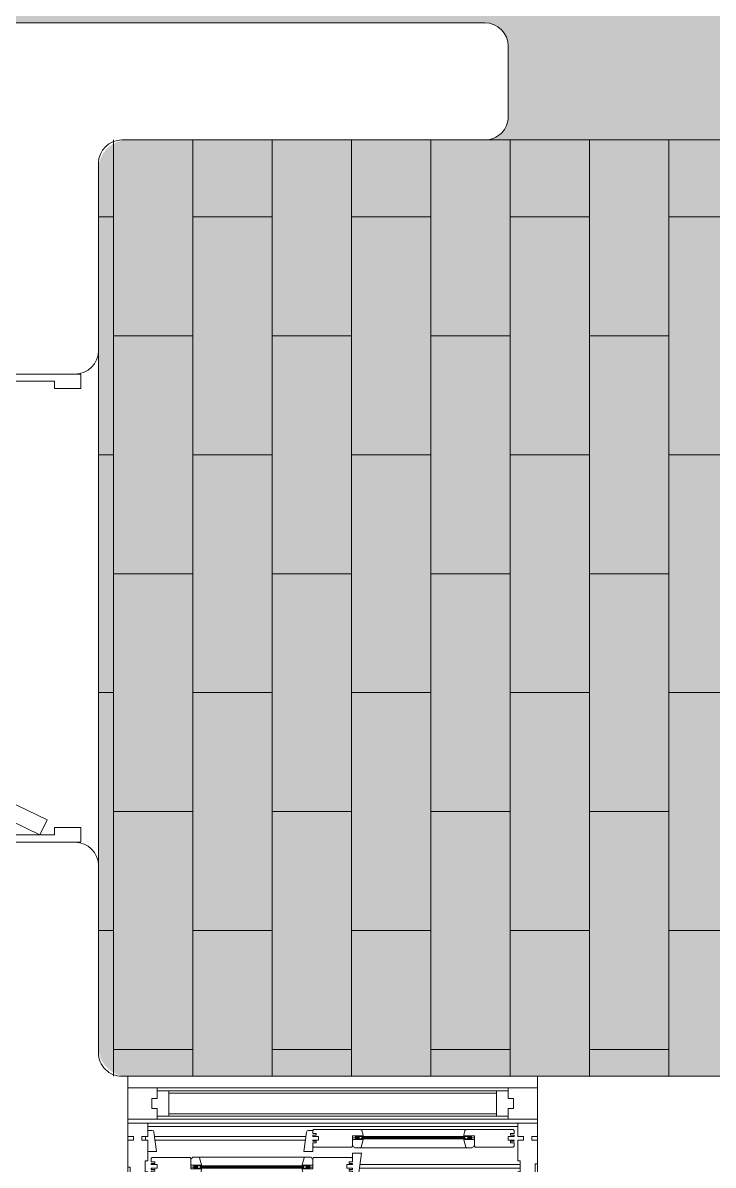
# Model space of a CAD drawing. Header units: metres. Extents: x 8 to 2416, y -346 to 476.
# Drawn here: x 123.738 to 124.917, y -184.544 to -182.593 of the extents above; entities that cross this region are included whole.
import ezdxf

# ---------------------------------------------------------------- set-up
doc = ezdxf.new("R2010")
doc.units = ezdxf.units.M
doc.linetypes.add('0', pattern=[0])
doc.layers.get('0').update_dxf_attribs({"color": 250, "linetype": '0', "lineweight": 20})
for name, color, linetype, lineweight in [('A-DOOR', 35, 'Continuous', 5), ('A-WALL', 250, 'Continuous', 20), ('baños', 140, 'Continuous', 0), ('cristales', 131, 'Continuous', 0), ('piso', 253, 'Continuous', 0), ('SE-3', 253, 'Continuous', 5)]:
    doc.layers.add(name, color=color, linetype=linetype, lineweight=lineweight)
doc.layers.add('hatch piso', color=253, linetype='Continuous', lineweight=0, transparency=0.7)

# ---------------------------------------------------------------- blocks, each defined once
blk = doc.blocks.new('A$C95be60c7')
at = {"layer": 'A-DOOR'}
for p, q in [((0.4752340171023093, 0.742593415591756), (0.4497390260432326, 0.7302042678396958)), ((0.7875026527896409, 0.09999182310988886), (0.4752340171023093, 0.742593415591756)), ((0.7620076617305642, 0.08760267535788557), (0.4497390260432326, 0.7302042678396958)), ((0.4957990512381798, 0.700273687720852), (0.5060251221249814, 0.7052429894493173)), ((0.4703040601786483, 0.6878845399689055), (0.4600779892918467, 0.6829152382403265)), ((0.5040250648923461, 0.6833457965724676), (0.5142511357791477, 0.6883150983010466)), ((0.4785300738332694, 0.6709566488205212), (0.4683040029464678, 0.6659873470920559)), ((0.7620076617305642, 0.08760267535788557), (0.7875026527896409, 0.09999182310988886))]:
    blk.add_line(p, q, dxfattribs=at)
for points in [[(2.652793568813649e-06, 0.03000084532914002), (0.02502843218178441, 0.03000084532891265), (0.02502843218178441, 0.07500084532929918), (0.01250265279338691, 0.07500084532929918), (0.01250265279338691, 0.1500008453294015), (2.652793568813649e-06, 0.1500008453294015), (2.652793568813649e-06, 0.03000084532914002)], [(0.8000026527935518, 0.03000084532914002), (0.7749768734053362, 0.03000084532891265), (0.7749768734053362, 0.07500084532929918), (0.7875026527937337, 0.07500084532929918), (0.7875026527937337, 0.1500008453294015), (0.8000026527935518, 0.1500008453294015), (0.8000026527935518, 0.03000084532914002)]]:
    blk.add_lwpolyline(points, dxfattribs=at)
blk.add_arc((0.8309239935775281, -0.01190400803308833), 0.8342821300934081, 117.1873632610009, 168.8098988989003, dxfattribs=at)
for points in [[(0.5059773594327339, 0.7039096966342697), (0.50597915896941, 0.7089527022782534), (0.5110252815026683, 0.7176856447398734), (0.5197618230374133, 0.722725533494696), (0.5298478343258353, 0.7227219344212301), (0.5385807767872279, 0.7176758118880855), (0.5436206655423916, 0.7089392703529995), (0.5436170664685847, 0.6988532590649186), (0.5385709439357811, 0.6901203166034122), (0.5298344024005814, 0.6850804278484759), (0.5197483911121594, 0.6850840269220555), (0.5110154486507668, 0.6901301494552001), (0.505975559895603, 0.6988666909902861), (0.5059773594327339, 0.7039096966342697)], [(0.4307102590657337, 0.6673340718323573), (0.4307120586024098, 0.6723770774764546), (0.4357581811356681, 0.6811100199379609), (0.4444947226708678, 0.6861499086928973), (0.454580733958835, 0.6861463096193177), (0.4633136764202277, 0.681100187086173), (0.4683535651753914, 0.6723636455512008), (0.4683499661020392, 0.6622776342631198), (0.4633038435687808, 0.6535446918014998), (0.4545673020335812, 0.6485048030466771), (0.4444812907456139, 0.648508402120143), (0.4357483482837665, 0.6535545246532877), (0.4307084595290576, 0.6622910661883736), (0.4307102590657337, 0.6673340718323573)]]:
    blk.add_open_spline(points, degree=2, dxfattribs=at)
blk = doc.blocks.new('Fenton Bead')
at = {"color": 7}
blk.add_lwpolyline([(2.148625350745107, 12.49999976092647, -0.341998711879526), (0.2121336766385866, 10.99999976952654), (1.675095518294256e-06, 10.66608803160466), (1.591925979482767e-06, 0.9999997704710495), (1.000001583321733, -2.339728553124587e-07), (18.0000015877331, -3.095194642810384e-07), (18.00000158995954, 0.4999996904805357), (14.68058580464549, 12.88822827288072, 0.339454260104197), (13.23169706348835, 13.99999971166812), (4.085117021621954, 13.99999975231168, 0.34199871187953)], format="xyb", close=True, dxfattribs=at)
blk = doc.blocks.new('A$C6ca19f56')
at = {"layer": 'A-DOOR', "color": 7}
for p, q in [((0.6999996812046589, 0.2000000000137874), (2.463735881974571e-09, 0.2000000000068951)), ((0.6999996881828139, 0.1200001748414721), (7.174431573275797e-07, 0.1200001748418984)), ((7.984940282312891e-07, 0.1200001748418984), (7.902511640622834e-07, 0.09700019206071175)), ((0.03250079924728766, 0.1200001748418984), (7.984940282312891e-07, 0.1200001748418984)), ((0.03400079979721227, 0.1185001748071457), (0.03250079924728766, 0.1200001748418984)), ((0.03400079723169824, 0.1185001899458555), (0.03400079723095928, 0.09699917716722695)), ((0.03400080752490453, 0.09700019206071175), (0.03400079979721227, 0.1185001748071457)), ((0.6659996475775785, 0.09700019005939708), (0.6659996553052707, 0.1185001748067194)), ((0.6659996553052707, 0.1185001748067194), (0.6674996558551953, 0.1200001748414721)), ((0.6674996558551953, 0.1200001748414721), (0.6999996566084548, 0.1200001748414721)), ((0.6999996566084548, 0.1200001748414721), (0.6999996648513189, 0.09700019005939708)), ((0.04171729780406963, 0.1075003913688946), (0.03400079723169824, 0.107500191947004)), ((0.04900079757683784, 0.07149994457652298), (0.04470897347837877, 0.1047247592218596)), ((0.3009997784051279, 0.07149967879804109), (0.3052916025035302, 0.1047247420831141)), ((0.3082832781778393, 0.107500374230149), (0.3159997787502675, 0.1075001748082585)), ((0.3159997787510065, 0.1075001748068942), (0.3174997787857592, 0.1090001748416753)), ((0.3159997787510065, 0.1020001746934511), (0.3159997787510065, 0.1075001748068942)), ((0.3219997788900741, 0.1020001746934511), (0.3159997787510065, 0.1020001746934511)), ((0.3159997787517455, 0.09699916002708875), (0.3159997787517455, 0.09930017463086216)), ((0.3159997787517455, 0.09930017463086216), (0.3219997788900741, 0.09930017463086216)), ((0.3174997787857592, 0.1090001748416753), (0.3981311646274435, 0.1090001748433522)), ((0.3219997788900741, 0.09930017463086216), (0.3219997788900741, 0.1020001746934511)), ((0.4014997807327063, 0.09800017458847066), (0.3839997803283381, 0.09800017458753274)), ((0.3839997803283381, 0.09800017458753274), (0.3839997803280539, 0.08050017489805583)), ((0.3981311646274435, 0.1090001748433522), (0.399994047514042, 0.1075447312202371)), ((0.5778682692803869, 0.109000174844887), (0.3981311646706445, 0.1090001748453133)), ((0.399994047514042, 0.1075447312202371), (0.4019997807442905, 0.09950017462325178)), ((0.4019997807442905, 0.09850017460008331), (0.4014997807327063, 0.09800017458847066)), ((0.4019997807442905, 0.09950017462325178), (0.4019997807442905, 0.09850017460008331)), ((0.5760053863787817, 0.1075447312198108), (0.5739996531484763, 0.09950017462282545)), ((0.5739996531484763, 0.09950017462282545), (0.5739996531484763, 0.09850017459965699)), ((0.5739996531484763, 0.09850017459965699), (0.5744996531601174, 0.09800017458804433)), ((0.5744996531601174, 0.09800017458804433), (0.5919996535644856, 0.09800017458710641)), ((0.5778682692653803, 0.1090001748429259), (0.5760053863787817, 0.1075447312198108)), ((0.6584996551070645, 0.109000174841249), (0.5778682692653803, 0.1090001748429259)), ((0.5919996535644856, 0.09800017458710641), (0.591999653564713, 0.0805001748976295)), ((0.6539996550027496, 0.09930017463043583), (0.6539996550027496, 0.1020001746930248)), ((0.6539996550027496, 0.1020001746930248), (0.6599996551418172, 0.1020001746930248)), ((0.6599996551410783, 0.09930017463043583), (0.6539996550027496, 0.09930017463043583)), ((0.6599996551418172, 0.1075001748064679), (0.6584996551070645, 0.109000174841249)), ((0.6599996551418172, 0.1020001746930248), (0.6599996551418172, 0.1075001748064679)), ((0.6599996551410783, 0.09699916002666242), (0.6599996551410783, 0.09930017463043583)), ((7.881904764417413e-07, 0.0910001919216441), (7.601718436944793e-07, 0.0445002909961616)), ((7.902511640622834e-07, 0.09700019206071175), (0.01000080074518905, 0.09700019206071175)), ((0.01000080074518905, 0.0910001919216441), (7.881904764417413e-07, 0.0910001919216441)), ((0.01000080074518905, 0.09700019206071175), (0.01000080074518905, 0.0910001919216441)), ((0.02400079703093638, 0.0910001919216441), (0.02400079703093638, 0.09700019206071175)), ((0.02400079703093638, 0.09700019206071175), (0.03400080752490453, 0.09700019206071175)), ((0.03400079726267791, 0.0910001919216441), (0.02400079703093638, 0.0910001919216441)), ((0.03400079723095928, 0.09699917716722695), (0.0305013127046152, 0.09699953233269554)), ((0.0305013127046152, 0.09699953233269554), (0.0305013127046152, 0.09100019192243991)), ((0.0305013127046152, 0.09100019192243991), (0.03400079723095928, 0.09100019192238307)), ((0.03400080250682436, 0.05550053687452561), (0.03400079726267791, 0.0910001919216441)), ((0.03400079723095928, 0.09100019192238307), (0.0340007972312435, 0.07150019182822831)), ((0.3259996450033782, 0.09700017492145463), (0.3159997787517455, 0.09699916002708875)), ((0.3159997787510065, 0.08899765909624335), (0.3159997787517455, 0.09100017478224487)), ((0.3159997787517455, 0.09100017478224487), (0.3259997789833733, 0.0910001747824154)), ((0.3219997788900173, 0.08899765909624335), (0.3159997787510065, 0.08899765909624335)), ((0.3159997787517455, 0.08629679199157891), (0.3219997788900173, 0.08629765922078292)), ((0.3159997787507223, 0.08050017489674843), (0.3159997787517455, 0.08629679199157891)), ((0.3174997787852476, 0.07900017486202415), (0.3159997787507223, 0.08050017489674843)), ((0.3159997787510633, 0.0805001748964358), (0.3159997787507223, 0.07149992604974642)), ((0.3824997802933012, 0.07900017486327471), (0.3174997787852476, 0.07900017486202415)), ((0.3219997788900173, 0.08629765922078292), (0.3219997788900173, 0.08899765909624335)), ((0.3259997789833733, 0.0910001747824154), (0.3259996450033782, 0.09700017492145463)), ((0.3839997803280539, 0.08050017489805583), (0.3824997802933012, 0.07900017486327471)), ((0.3839997803510187, 0.09500017523621551), (0.3889997804720906, 0.09500017451868104)), ((0.3839997803510187, 0.09500017451868104), (0.3889997804720906, 0.09500017523621551)), ((0.3889997804720906, 0.09700017528027871), (0.3949997805824523, 0.09300017447461784)), ((0.3889997804720906, 0.09300017447097986), (0.3949997805824523, 0.09700017528027871)), ((0.5869996534789408, 0.09700017527985239), (0.5809996533103714, 0.09300017447419151)), ((0.5869996534789408, 0.09300017447055353), (0.5809996533103714, 0.09700017527985239)), ((0.5919996535418051, 0.09500017523578919), (0.5869996534789408, 0.09500017451825471)), ((0.5919996535418051, 0.09500017451825471), (0.5869996534789408, 0.09500017523578919)), ((0.591999653564713, 0.0805001748976295), (0.5934996535995225, 0.07900017486284838)), ((0.5934996535995225, 0.07900017486284838), (0.6584996551075761, 0.07900017486159783)), ((0.6499996549094504, 0.09100017478198907), (0.6499997888894455, 0.0970001749210283)), ((0.6599996551410783, 0.09100017478181854), (0.6499996549094504, 0.09100017478198907)), ((0.6499997888894455, 0.0970001749210283), (0.6599996551410783, 0.09699916002666242)), ((0.6539996550027496, 0.08629765922035659), (0.6539996550027496, 0.08899765909581703)), ((0.6539996550027496, 0.08899765909581703), (0.6599996551418172, 0.08899765909581703)), ((0.6599996551410783, 0.08629679199115259), (0.6539996550027496, 0.08629765922035659)), ((0.6584996551075761, 0.07900017486159783), (0.6599996551421015, 0.08050017489632211)), ((0.6599996551418172, 0.08899765909581703), (0.6599996551410783, 0.09100017478181854)), ((0.6599996551421015, 0.08050017489632211), (0.6599996551410783, 0.08629679199115259)), ((0.6759996580715466, 0.09700019005939708), (0.6659996475775785, 0.09700019005939708)), ((0.6659996521870681, 0.05550053810961941), (0.6659996578398051, 0.09100018992032943)), ((0.6659996578398051, 0.09100018992032943), (0.6759996580715466, 0.09100018992032943)), ((0.6759996580715466, 0.09100018992032943), (0.6759996580715466, 0.09700019005939708)), ((0.6999996648513189, 0.09700019005939708), (0.6899996543572939, 0.09700019005939708)), ((0.6899996543572939, 0.09700019005939708), (0.6899996543572939, 0.09100018992032943)), ((0.6899996543572939, 0.09100018992032943), (0.6999996669120065, 0.09100018992032943)), ((0.6999996669120065, 0.09100018992032943), (0.6999996949306393, 0.05050019386096238)), ((0.0340007972312435, 0.07150019182822831), (0.04900079757683784, 0.07149994457652298)), ((0.04150070154670971, 0.06100014306901613), (0.04000070151218438, 0.05950014303429185)), ((0.04000070151218438, 0.05950014303429185), (0.04000070151320756, 0.05370352593946137)), ((0.1065007030547633, 0.06100014306776558), (0.04150070154670971, 0.06100014306901613)), ((0.108000703089516, 0.05950014303298445), (0.1065007030547633, 0.06100014306776558)), ((0.1080007030898003, 0.04200014334350755), (0.108000703089516, 0.05950014303298445)), ((0.3027679829851309, 0.06200014334584836), (0.1212324004301593, 0.06200014334584836)), ((0.3159997787507223, 0.07149992604974642), (0.3009997784051279, 0.07149967879804109)), ((0.3159996803839249, 0.05950014303298445), (0.3174996804187344, 0.06100014306776558)), ((0.3159996803836975, 0.04200014334350755), (0.3159996803839249, 0.05950014303298445)), ((0.3174996804187344, 0.06100014306776558), (0.3824996819267881, 0.06100014306901613)), ((0.3824996819267881, 0.06100014306901613), (0.3839996819613134, 0.05950014303429185)), ((0.3839996819613134, 0.06850039188129387), (0.3989996823069077, 0.0685006391329992)), ((0.3839996819609723, 0.05950014303466133), (0.3839996819613134, 0.06850039188129387)), ((0.3839996819613134, 0.05950014303429185), (0.3839996819602902, 0.05370352593946137)), ((0.3989996823069077, 0.0685006391329992), (0.3947078582085055, 0.03527557584792618)), ((0.3972314777269048, 0.07800017458519193), (0.5787679562241266, 0.0780001745847656)), ((7.601718436944793e-07, 0.0445002909961616), (0.004000761213745818, 0.0445002909961616)), ((0.004000761213745818, 0.0445002909961616), (0.004000761213745818, 0.02550029055581859)), ((0.03000080146497908, 0.03650053643418261), (0.03000080146497908, 0.05550053687452561)), ((0.03000080146497908, 0.05550053687452561), (0.03400080250682436, 0.05550053687452561)), ((0.04000070151320756, 0.05370352593946137), (0.04600070165153625, 0.05370265871025737)), ((0.04600070165153625, 0.05100265883479693), (0.04000070151246859, 0.05100265883479693)), ((0.04000070151246859, 0.05100265883479693), (0.04000070151320756, 0.04900014314879542)), ((0.04000070151320756, 0.04900014314879542), (0.0500007017448354, 0.04900014314862489)), ((0.0500005677648403, 0.04300014300958566), (0.04000070151320756, 0.04300115790395154)), ((0.04000070151320756, 0.04300115790395154), (0.04000070151320756, 0.04070014330017813)), ((0.04000070151320756, 0.04070014330017813), (0.04600070165153625, 0.04070014330017813)), ((0.04600070165153625, 0.05370265871025737), (0.04600070165153625, 0.05100265883479693)), ((0.04600070165153625, 0.04070014330017813), (0.04600070165153625, 0.03800014323758916)), ((0.0500007017448354, 0.04900014314862489), (0.0500005677648403, 0.04300014300958566)), ((0.1080007031124808, 0.04500014269482477), (0.1130007031753451, 0.04500014341235925)), ((0.1080007031124808, 0.04500014341235925), (0.1130007031753451, 0.04500014269482477)), ((0.1255007034941684, 0.04200014334256963), (0.1080007030898003, 0.04200014334350755)), ((0.1130007031753451, 0.04300014265076157), (0.1190007033439144, 0.04700014345642245)), ((0.1130007031753451, 0.04700014346006043), (0.1190007033439144, 0.04300014265076157)), ((0.1239949702755041, 0.03245558671080317), (0.1260007035057527, 0.04050014330778851)), ((0.1260007035057527, 0.04150014333095697), (0.1255007034941684, 0.04200014334256963)), ((0.1260007035057527, 0.04050014330778851), (0.1260007035057527, 0.04150014333095697)), ((0.2979996799676883, 0.04150014333095697), (0.2984996799792725, 0.04200014334256963)), ((0.2979996799676883, 0.04050014330778851), (0.2979996799676883, 0.04150014333095697)), ((0.3000054131979937, 0.03245558671080317), (0.2979996799676883, 0.04050014330778851)), ((0.2984996799792725, 0.04200014334256963), (0.3159996803836975, 0.04200014334350755)), ((0.3109996802399451, 0.04300014265076157), (0.3049996801295833, 0.04700014345642245)), ((0.3109996802399451, 0.04700014346006043), (0.3049996801295833, 0.04300014265076157)), ((0.315999680361017, 0.04500014269482477), (0.3109996802399451, 0.04500014341235925)), ((0.315999680361017, 0.04500014341235925), (0.3109996802399451, 0.04500014269482477)), ((0.3839996819602902, 0.04900014314879542), (0.3739996817286624, 0.04900014314862489)), ((0.3739996817286624, 0.04900014314862489), (0.3739998157086575, 0.04300014300958566)), ((0.3739998157086575, 0.04300014300958566), (0.3839996819602902, 0.04300115790395154)), ((0.3839996819602902, 0.05370352593946137), (0.3779996818219615, 0.05370265871025737)), ((0.3779996818219615, 0.05370265871025737), (0.3779996818219615, 0.05100265883479693)), ((0.3779996818219615, 0.05100265883479693), (0.3839996819610292, 0.05100265883479693)), ((0.3839996819602902, 0.04070014330017813), (0.3779996818219615, 0.04070014330017813)), ((0.3779996818219615, 0.04070014330017813), (0.3779996818219615, 0.03800014323758916)), ((0.3839996819610292, 0.05100265883479693), (0.3839996819602902, 0.04900014314879542)), ((0.3839996819602902, 0.04300115790395154), (0.3839996819602902, 0.04070014330017813)), ((0.6699996532289134, 0.05550053810961941), (0.6659996521870681, 0.05550053810961941)), ((0.6699996532289134, 0.03650053766927641), (0.6699996532289134, 0.05550053810961941)), ((0.6999996949306393, 0.05050019386096238), (0.6959996938887372, 0.05050019386096238)), ((0.6959996938887372, 0.05050019386096238), (0.6959996938887372, 0.03150019342061938)), ((0.004000761213745818, 0.02550029055581859), (7.632901031229267e-07, 0.02550029055581859)), ((7.632901031229267e-07, 0.02550029055581859), (7.66917224837016e-07, 0.02150017487657152)), ((7.66917224837016e-07, 0.02150017487657152), (0.001500767292071714, 0.02000017484181882)), ((0.001500767292071714, 0.02000017484181882), (0.03250079579524368, 0.02000017484181882)), ((0.03400079938862177, 0.03650053643418261), (0.03000080146497908, 0.03650053643418261)), ((0.03250079579524368, 0.02000017484181882), (0.03400079617003371, 0.02150017487657152)), ((0.6674996295443094, 0.02000014267773764), (0.03250079579524368, 0.02000017484181882)), ((0.03400079617003371, 0.02150017487657152), (0.03400079938862177, 0.03650053643418261)), ((0.04600070165153625, 0.03800014323758916), (0.04000070151246859, 0.03800014323758916)), ((0.04000070151246859, 0.03800014323758916), (0.04000070151246859, 0.03250014312414606)), ((0.04000070151246859, 0.03250014312414606), (0.0415007015472213, 0.03100014308936494)), ((0.0415007015472213, 0.03100014308936494), (0.1221320873889056, 0.03100014308768806)), ((0.1221320873889056, 0.03100014308768806), (0.1239949702755041, 0.03245558671080317)), ((0.1221320873738989, 0.03100014308572696), (0.3018682960413912, 0.03100014308572696)), ((0.3018682960845922, 0.03100014308768806), (0.3000054131979937, 0.03245558671080317)), ((0.3824996819262765, 0.03100014308936494), (0.3018682960845922, 0.03100014308768806)), ((0.3779996818219615, 0.03800014323758916), (0.3839996819610292, 0.03800014323758916)), ((0.3839996819610292, 0.03250014312414606), (0.3824996819262765, 0.03100014308936494)), ((0.3839996819610292, 0.03800014323758916), (0.3839996819610292, 0.03250014312414606)), ((0.3917161825341395, 0.03249994370089127), (0.3839996819617681, 0.03250014312278182)), ((0.6659996589324493, 0.02150017487617362), (0.6659996553052707, 0.03650053766927641)), ((0.6659996553052707, 0.03650053766927641), (0.6699996532289134, 0.03650053766927641)), ((0.6674996593072393, 0.02000017484142091), (0.6659996589324493, 0.02150017487617362)), ((0.6984996878104113, 0.02000017484142091), (0.6674996593072393, 0.02000017484142091)), ((0.6959996938887372, 0.03150019342061938), (0.6999996918123799, 0.03150019342061938)), ((0.6999996881852582, 0.02150017487617362), (0.6984996878104113, 0.02000017484142091)), ((0.6999996918123799, 0.03150019342061938), (0.6999996881852582, 0.02150017487617362)), ((0.6999996812046589, 7.105427357601002e-15), (2.463721671119856e-09, 6.899369964230573e-12))]:
    blk.add_line(p, q, dxfattribs=at)
at = {"layer": 'A-DOOR', "extrusion": (0, 0, -1)}
for p, q in [((0.6999996785422411, 0.180000017856436), (2.842170943040401e-14, 0.1799999604681091)), ((0.04130123175687572, 0.1622047085299059), (0.04999999322004101, 0.1622047084569758)), ((0.04130123175687572, 0.1448071856035753), (0.04130123175687572, 0.1622047085299059)), ((0.6586984469841752, 0.1622047054189366), (0.64999968552101, 0.1622047053460065)), ((0.6586984469841752, 0.144807182492606), (0.6586984469841752, 0.1622047054189366)), ((0.04130123175687572, 0.1448071856035753), (0.04999999322004101, 0.1448071855306452)), ((0.6586984469841752, 0.144807182492606), (0.64999968552101, 0.1448071824196759)), ((2.842170943040401e-14, 0.1270118771055593), (0.6999996785422411, 0.1270119344938863))]:
    blk.add_line(p, q, dxfattribs=at)
at = {"layer": 'A-DOOR'}
for p, q in [((0.06999999275805635, 0.1749999889640534), (0.04999999295219482, 0.1749999885453448)), ((0.0699999916904801, 0.1320119051694277), (0.06999999275805635, 0.1749999889640534)), ((0.6299996860798558, 0.1711023462891959), (0.06999999266125202, 0.1711023134207535)), ((0.06999999266125201, 0.1359095164533741), (0.06999999266125201, 0.1711023494001651)), ((0.6299996870505709, 0.1320119020584585), (0.6299996859829946, 0.1749999858530842)), ((0.6299996859829946, 0.1749999858530842), (0.6499996857888561, 0.1749999854343756)), ((0.629999686079799, 0.1359095133424049), (0.629999686079799, 0.1711023462891959)), ((0.0699999916904801, 0.1320119051694277), (0.04999999295219482, 0.1320119055881435)), ((0.0699999917872734, 0.1359094804739626), (0.6299996869537665, 0.1359095133424049)), ((0.6299996870505709, 0.1320119020584585), (0.6499996857888561, 0.1320119024771671))]:
    blk.add_line(p, q, dxfattribs=at)
at = {"layer": 'A-DOOR', "color": 9, "true_color": 0xc7c8ca}
for p, q in [((0.6299996859829946, 0.1749999858530842), (0.0699999927580555, 0.1749999555625603)), ((0.04999999295216556, 0.132011866160438), (0.6299996870505709, 0.1320119438687257))]:
    blk.add_line(p, q, dxfattribs=at)
at = {"layer": 'A-DOOR', "color": 8}
for p, q in [((0.6659996536089494, 0.1140001748414718), (0.03400079723152771, 0.1140001748418982)), ((0.04570692844990276, 0.09699917024307325), (0.304293642639891, 0.0969990574172428)), ((0.04648184894736573, 0.09100018489267114), (0.30351874247674, 0.0910001845909747)), ((0.3957058046116231, 0.04300115630949364), (0.6699996532289134, 0.04300104403152005)), ((0.3964807192826925, 0.04900014144877929), (0.6699996532289134, 0.04900002927636393)), ((0.6659996581552292, 0.0260001427055343), (0.03400079685971491, 0.02600017481402261))]:
    blk.add_line(p, q, dxfattribs=at)
at = {"layer": 'A-DOOR', "extrusion": (0, 0, -1)}
for points in [[(-2.842170943040401e-14, 0.1799999902704315), (-0.04999999284748924, 0.1799999902704243), (-0.04999999322004101, 0.1622047085299059)], [(-0.6999996787410225, 0.1799999871594551), (-0.6499996858935617, 0.1799999871594551), (-0.64999968552101, 0.1622047054189366)], [(-0.04999999322004101, 0.1448071856035753), (-0.04999999284748924, 0.1270119069078817), (-2.842170943040401e-14, 0.1270119069078817)], [(-0.64999968552101, 0.144807182492606), (-0.6499996858935617, 0.1270119037969053), (-0.6999996787410225, 0.1270119037969053)]]:
    blk.add_lwpolyline(points, dxfattribs=at)
at = {"layer": 'A-DOOR', "color": 7}
for points in [[(0.4014997807747704, 0.09800017458841381), (0.3894997804958393, 0.09800017458841381), (0.3894997804958393, 0.09700017456638221), (0.4014997807747704, 0.09700017456638221)], [(0.574499653176261, 0.09800017458798749), (0.5864996534551921, 0.09800017458798749), (0.5864996534551921, 0.09700017456595589), (0.574499653176261, 0.09700017456595589)], [(0.3839997803510187, 0.09500017523257753), (0.3889997804720906, 0.09500017523257753), (0.3889997804720906, 0.09500017451868104), (0.3839997803510187, 0.09500017451868104)], [(0.5869996534789408, 0.09700017527985239), (0.3889997804720906, 0.09700017528027871), (0.3889997804720906, 0.09300017518851433), (0.5869996534789408, 0.09300017518808801)], [(0.3889997804720906, 0.09700017528027871), (0.3949997805824523, 0.09700017528027871), (0.3949997805824523, 0.09300017447097986), (0.3889997804720906, 0.09300017447097986)], [(0.5869996534789408, 0.09300017447055353), (0.3889997804720906, 0.09300017447097986), (0.3889997804720906, 0.09700017456638221), (0.5869996534789408, 0.09700017456595589)], [(0.4014997807747704, 0.09300017518851433), (0.3894997804958393, 0.09300017518851433), (0.3894997804958393, 0.09200017516284476), (0.4014997807747704, 0.09200017516284476)], [(0.3949997805824523, 0.09700017528027871), (0.3999997807035243, 0.09700017528027871), (0.3999997807035243, 0.09300017447097986), (0.3949997805824523, 0.09300017447097986)], [(0.574499653176261, 0.09300017518808801), (0.5864996534551921, 0.09300017518808801), (0.5864996534551921, 0.09200017516241843), (0.574499653176261, 0.09200017516241843)], [(0.5809996533103714, 0.09700017527985239), (0.5759996531892995, 0.09700017527985239), (0.5759996531892995, 0.09300017447055353), (0.5809996533103714, 0.09300017447055353)], [(0.5869996534789408, 0.09700017527985239), (0.5809996533103714, 0.09700017527985239), (0.5809996533103714, 0.09300017447055353), (0.5869996534789408, 0.09300017447055353)], [(0.5919996535418051, 0.09500017523215121), (0.5869996534789408, 0.09500017523215121), (0.5869996534789408, 0.09500017451825471), (0.5919996535418051, 0.09500017451825471)], [(0.1080007031124808, 0.04500014269846275), (0.1130007031753451, 0.04500014269846275), (0.1130007031753451, 0.04500014341235925), (0.1080007031124808, 0.04500014341235925)], [(0.1130007031753451, 0.04300014265076157), (0.1190007033439144, 0.04300014265076157), (0.1190007033439144, 0.04700014346006043), (0.1130007031753451, 0.04700014346006043)], [(0.1130007031753451, 0.04700014346006043), (0.3109996802399451, 0.04700014346006043), (0.3109996802399451, 0.04300014336465807), (0.1130007031753451, 0.04300014336465807)], [(0.1130007031753451, 0.04300014265076157), (0.3109996802399451, 0.04300014265076157), (0.3109996802399451, 0.04700014274252595), (0.1130007031753451, 0.04700014274252595)], [(0.1255007034780249, 0.04700014274252595), (0.1135007031990938, 0.04700014274252595), (0.1135007031990938, 0.04800014276819553), (0.1255007034780249, 0.04800014276819553)], [(0.1255007034780249, 0.04200014334262647), (0.1135007031990938, 0.04200014334262647), (0.1135007031990938, 0.04300014336465807), (0.1255007034780249, 0.04300014336465807)], [(0.1190007033439144, 0.04300014265076157), (0.1240007034649864, 0.04300014265076157), (0.1240007034649864, 0.04700014346006043), (0.1190007033439144, 0.04700014346006043)], [(0.2984996799372652, 0.04700014274252595), (0.3104996802161963, 0.04700014274252595), (0.3104996802161963, 0.04800014276819553), (0.2984996799372652, 0.04800014276819553)], [(0.2984996799372652, 0.04200014334262647), (0.3104996802161963, 0.04200014334262647), (0.3104996802161963, 0.04300014336465807), (0.2984996799372652, 0.04300014336465807)], [(0.3049996801295833, 0.04300014265076157), (0.2999996800085114, 0.04300014265076157), (0.2999996800085114, 0.04700014346006043), (0.3049996801295833, 0.04700014346006043)], [(0.3109996802399451, 0.04300014265076157), (0.3049996801295833, 0.04300014265076157), (0.3049996801295833, 0.04700014346006043), (0.3109996802399451, 0.04700014346006043)], [(0.315999680361017, 0.04500014269846275), (0.3109996802399451, 0.04500014269846275), (0.3109996802399451, 0.04500014341235925), (0.315999680361017, 0.04500014341235925)]]:
    blk.add_lwpolyline(points, close=True, dxfattribs=at)
for centre, start, end in [((0.04171737533474129, 0.1045003913003555), 4.289116395801832, 90.00148072714514), ((0.3082832006471676, 0.10450037416161), 89.99851927285486, 175.7108836041982), ((0.391716260064868, 0.03549994376943033), 269.9985192728549, 355.7108836041982)]:
    blk.add_arc(centre, 0.003000000069526702, start, end, dxfattribs=at)
at = {"layer": 'cristales', "const_width": 0.004000000000000002}
for points in [[(0.5759996531892995, 0.09500017487520296), (0.3999997807035243, 0.09500017487562928)], [(0.1240007034649864, 0.045000143055411), (0.2999996800085114, 0.045000143055411)]]:
    blk.add_lwpolyline(points, dxfattribs=at)
at = {"layer": 'A-DOOR', "color": 7, "yscale": 0.001000000023175567, "zscale": 0.001000000023175567, "rotation": 180}
for p, xscale in [((0.3839997803510187, 0.09200017462078591), -0.001000000023175567), ((0.5919996535418051, 0.09200017462035959), 0.001000000023175567)]:
    blk.add_blockref('Fenton Bead', p, dxfattribs=dict(at, xscale=xscale))
at = {"layer": 'A-DOOR', "color": 7, "yscale": 0.001000000023175567, "zscale": 0.001000000023175567}
for p, xscale in [((0.1080007031124808, 0.04800014331025437), 0.001000000023175567), ((0.315999680361017, 0.04800014331025437), -0.001000000023175567)]:
    blk.add_blockref('Fenton Bead', p, dxfattribs=dict(at, xscale=xscale))
blk = doc.blocks.new('PL BASE 1N NASAS 09')
at = {"layer": 'A-WALL'}
for p, q in [((-119.7910712337408, -47.04975761938071), (-117.2710712337409, -47.04975761938077)), ((-117.2310712337408, -47.08975761938077), (-117.2310712337408, -47.20975761938081)), ((-117.8910712337415, -47.24975761938077), (-117.2710712337409, -47.24975761938081)), ((-117.9310712337416, -47.60975761938074), (-117.9310712337415, -47.28975761938075)), ((-117.9710712337417, -47.64975761938073), (-118.0810712337415, -47.64975761938073)), ((-117.8810712337416, -48.84971880325272), (-117.8810712362053, -49.04971880325962)), ((-117.1810712337416, -48.84971880325272), (-117.1810712362053, -49.04971880325962))]:
    blk.add_line(p, q, dxfattribs=at)
blk.add_lwpolyline([(-117.5310713943711, -48.84971880325271), (-117.8910712337416, -48.84971880325271, -0.4142135623732381), (-117.9310712337416, -48.80971880325269), (-117.9310712337415, -48.48975761941159, 0.4142135623723219), (-117.9710712337414, -48.44975761941157), (-118.0810712337415, -48.44975761941123), (-118.0810712337415, -48.84971880325271), (-120.131071233741, -48.84971880325271)], format="xyb", dxfattribs=at)
blk.add_lwpolyline([(-116.6310712337414, -48.84971880325272), (-117.1810712337416, -48.84971877023865)], dxfattribs=at)
for centre, start, end in [((-117.2710712337409, -47.08975761938077), 0, 89.99999999999868), ((-117.2710712337409, -47.20975761938081), 269.9999999999958, 0), ((-117.8910712337415, -47.28975761938077), 89.99999999999606, 179.9999999999822), ((-117.9710712337417, -47.60975761938073), 270, 359.9999999999831)]:
    blk.add_arc(centre, 0.04, start, end, dxfattribs=at)
at = {"layer": 'piso'}
for p, q in [((-117.2710712337409, -47.24975761938081), (-116.1410712337408, -47.24975761938087)), ((-117.9310712337416, -47.60975761938074), (-117.9310712337415, -48.48975761941156))]:
    blk.add_line(p, q, dxfattribs=at)
at = {"color": 1}
blk.add_blockref('A$C6ca19f56', (-117.8810712362053, -49.04971880325962), dxfattribs=at)
at = {"layer": 'A-DOOR', "xscale": -1, "rotation": 90}
blk.add_blockref('A$C95be60c7', (-117.9310703884118, -47.64975496661802), dxfattribs=at)
blk = doc.blocks.new('PL MUEBLES 1N NASAS 09')
at = {"layer": 'hatch piso'}
h = blk.add_hatch(dxfattribs=at)
h.set_pattern_fill('AR-BRSTD', color=256, scale=0.002, angle=-90.00000000000001)
h.set_pattern_definition([(270, (-8.745879547549919, 232.0100725299206), (0.1354836, -2.178742458197296e-17), []), (0, (-8.745879547549919, 232.0100725299206), (0.1354836, 0.2032), [0.1354836, -0.1354836])])
edge = h.paths.add_edge_path()
edge.add_line((62.33047333544064, 47.14807486002906), (63.23047333544037, 47.14807486002911))
edge.add_line((63.23047333544037, 47.14807486002911), (63.23047333544059, 48.44807486002907))
edge.add_line((63.23047333544059, 48.44807486002907), (56.53309564073618, 48.44807486002884))
edge.add_line((56.53309564073618, 48.44807486002884), (56.53309564073629, 48.27307486002911))
edge.add_line((56.53309564073629, 48.27307486002911), (56.38309564073631, 48.27307486002911))
edge.add_line((56.38309564073631, 48.27307486002911), (56.38309564073633, 48.45357486002917))
edge.add_line((56.38309564073633, 48.45357486002917), (54.58787718628311, 48.45357486002946))
edge.add_line((54.58787718628311, 48.45357486002946), (54.58787718628315, 46.94807486002907))
edge.add_line((54.58787718628315, 46.94807486002907), (55.82569395206997, 46.94807486002912))
edge.add_arc((55.87547333544112, 46.99728881121364), 0.07000000000002685, 180.0000000000116, 224.6727403341577, ccw=False)
edge.add_line((55.80547333544109, 46.99728881121362), (55.80547333544109, 47.10728881121358))
edge.add_arc((55.8754733354411, 47.10728881121359), 0.07000000000000739, 90.00000000001171, 180.0000000000116, ccw=False)
edge.add_line((55.87547333544109, 47.1772888112136), (55.9854733354411, 47.1772888112136))
edge.add_arc((55.98547333544109, 47.10728881121359), 0.07000000000000739, -1.1709744285326451e-11, 89.9999999999884, ccw=False)
edge.add_line((56.05547333544109, 47.10728881121358), (56.05547333544109, 46.99728881121362))
edge.add_arc((55.98547333544108, 46.9972888112136), 0.0700000000000145, -44.67274033409598, 1.750777300912887e-11, ccw=False)
edge.add_line((56.03525271881227, 46.94807486002915), (59.0256939700979, 46.94807486002929))
edge.add_arc((59.07547333674199, 46.99728882813308), 0.07000000000004498, 179.9999999999884, 224.6727598081308, ccw=False)
edge.add_line((59.00547333674194, 46.99728882813309), (59.00547333674194, 47.10728882813305))
edge.add_arc((59.07547333674194, 47.10728882813305), 0.06999999999999318, 90, 180, ccw=False)
edge.add_line((59.07547333674194, 47.17728882813304), (59.18547333674195, 47.17728882813304))
edge.add_arc((59.18547333674195, 47.10728882813305), 0.06999999999999318, 0, 90, ccw=False)
edge.add_line((59.25547333674194, 47.10728882813305), (59.25547333674194, 46.99728882813309))
edge.add_arc((59.18547333674189, 46.99728882813309), 0.07000000000005002, -90, 0, ccw=False)
edge.add_line((59.18547333674189, 46.92728882813304), (59.07547333674199, 46.92728882813304))
edge.add_arc((59.07547333674199, 46.99728882813307), 0.0700000000000287, 229.9947977251994, 270, ccw=False)
edge.add_line((59.03047333544123, 46.94366980275089), (59.03047333544112, 44.97199442516524))
edge.add_arc((59.07547333674192, 44.91837539978317), 0.0699999999999629, 89.9999999999884, 130.0052022748909, ccw=False)
edge.add_line((59.07547333674194, 44.98837539978314), (59.18547333674195, 44.98837539978314))
edge.add_arc((59.18547333674195, 44.91837539978314), 0.06999999999999318, 0, 90, ccw=False)
edge.add_line((59.25547333674194, 44.91837539978314), (59.25547333674194, 44.80837539978319))
edge.add_arc((59.18547333674189, 44.80837539978319), 0.07000000000005002, -90, 0, ccw=False)
edge.add_line((59.18547333674189, 44.73837539978314), (59.07547333674199, 44.73837539978314))
edge.add_arc((59.07547333674198, 44.80837539978323), 0.07000000000009265, 229.9947977250752, 270.0000000000116, ccw=False)
edge.add_line((59.03047333544106, 44.7547563744011), (59.03047333544089, 41.1719944251663))
edge.add_arc((59.07547333674065, 41.11837539978324), 0.07000000000005885, 90.00000000001751, 130.0052022737088, ccw=False)
edge.add_line((59.07547333674063, 41.1883753997833), (59.18547333674053, 41.1883753997833))
edge.add_arc((59.18547333674053, 41.11837539978325), 0.07000000000005002, 0, 90, ccw=False)
edge.add_line((59.25547333674058, 41.11837539978325), (59.25547333674058, 41.00837539978329))
edge.add_arc((59.18547333674059, 41.00837539978329), 0.06999999999999318, -90, 0, ccw=False)
edge.add_line((59.18547333674059, 40.9383753997833), (59.07547333674057, 40.9383753997833))
edge.add_arc((59.07547333674057, 41.00837539978329), 0.06999999999999318, 180, 270, ccw=False)
edge.add_line((59.00547333674058, 41.00837539978329), (59.00547333674058, 41.11837539978325))
edge.add_arc((59.07547333674064, 41.11837539978322), 0.07000000000005713, 149.8480530798668, 179.9999999999767, ccw=False)
edge.add_line((59.01494459063377, 41.15353604390046), (56.03909236191515, 41.15353604390057))
edge.add_arc((55.98547333544103, 41.10853604390083), 0.07000000000006618, 2.9103830456733704e-11, 40.005200884535725, ccw=False)
edge.add_line((56.05547333544109, 41.10853604390087), (56.05547333544109, 40.99853604390091))
edge.add_arc((55.9854733354411, 40.99853604390091), 0.06999999999999318, -90, 0, ccw=False)
edge.add_line((55.9854733354411, 40.92853604390092), (55.87547333544109, 40.92853604390092))
edge.add_arc((55.87547333544109, 40.99853604390091), 0.06999999999999318, 180, 270, ccw=False)
edge.add_line((55.80547333544109, 40.99853604390091), (55.80547333544109, 41.10853604390087))
edge.add_arc((55.87547333544116, 41.10853604390083), 0.07000000000006423, 139.9947991154644, 179.9999999999709, ccw=False)
edge.add_line((55.82185430896703, 41.15353604390057), (50.43629332391805, 41.15353604390077))
edge.add_arc((50.38267429744407, 41.10853604390091), 0.07000000000003498, -3.490185918053612e-11, 40.005200884686076, ccw=False)
edge.add_line((50.4526742974441, 41.10853604390087), (50.4526742974441, 40.99853604390091))
edge.add_arc((50.38267429744411, 40.99853604390091), 0.06999999999999318, -90, 0, ccw=False)
edge.add_line((50.38267429744411, 40.92853604390092), (50.2726742974441, 40.92853604390092))
edge.add_arc((50.2726742974441, 40.99853604390091), 0.06999999999999318, 180, 270, ccw=False)
edge.add_line((50.2026742974441, 40.99853604390091), (50.2026742974441, 41.10853604390087))
edge.add_arc((50.27267429744415, 41.10853604390086), 0.07000000000005002, 139.9947991152424, 179.9999999999942, ccw=False)
edge.add_line((50.21905527097022, 41.1535360439008), (46.43047333544075, 41.15353604390094))
edge.add_line((46.43047333544075, 41.15353604390094), (46.43047333544064, 40.95353604390095))
edge.add_line((46.43047333544064, 40.95353604390095), (44.33047333544016, 40.95353604390101))
edge.add_line((44.33047333544016, 40.95353604390101), (44.33047333544033, 39.35357486002907))
edge.add_line((44.33047333544033, 39.35357486002907), (47.83047333544033, 39.35357486002907))
edge.add_line((47.83047333544033, 39.35357486002907), (47.83047333544062, 38.95357486002915))
edge.add_line((47.83047333544062, 38.95357486002915), (62.33047333543995, 38.95357486002904))
edge.add_line((62.33047333543995, 38.95357486002904), (62.33047333544064, 47.14807486002906))
at = {"layer": 'baños'}
blk.add_blockref('PL BASE 1N NASAS 09', (162.2615445691817, 88.20329366328178), dxfattribs=at)

msp = doc.modelspace()

# ---------------------------------------------------------------- hatches: boundary and pattern name
at = {"layer": 'SE-3', "true_color": 0xffc78f, "transparency": 33554483}
h = msp.add_hatch(color=31, dxfattribs=at)
h.dxf.hatch_style = 1
edge = h.paths.add_edge_path()
edge.add_line((138.7670649740977, -176.637568499655), (138.7670649740977, -176.747568499655))
edge.add_arc((138.6970649740976, -176.747568499655), 0.07000000000005002, -90.00000000002319, 2.319211489520967e-11, ccw=False)
edge.add_line((138.6970649740976, -176.8175684996551), (138.5670649727969, -176.8146505385922))
edge.add_line((138.5670649727969, -176.8146505385922), (138.5670649727968, -178.7704022361883))
edge.add_line((138.5670649727968, -178.7704022361883), (138.6970649740976, -178.7674842751254))
edge.add_arc((138.6897487256047, -178.8448005236184), 0.07766163643035366, 5.405663785709692, 84.59433621435488, ccw=False)
edge.add_line((138.7670649740976, -178.8374842751254), (138.7670649740977, -178.9474842751254))
edge.add_arc((138.6901307547506, -178.9405500557784), 0.0772460840722058, 275.1502551374534, 354.84974486252366, ccw=False)
edge.add_line((138.6970649740976, -179.0174842751254), (138.5898052284228, -179.0174842751254))
edge.add_arc((138.5821873157356, -178.9867835297846), 0.03163176185726354, 241.4402714144968, 283.93559901357173, ccw=False)
edge.add_line((138.5670649727968, -179.0145663140626), (138.5670649727966, -182.5704891691332))
edge.add_line((138.5670649727966, -182.5704891691332), (138.6970649740962, -182.5675712080707))
edge.add_arc((138.6900994282355, -182.6445367539315), 0.07728010144141455, 5.171302059573293, 84.82869794051447, ccw=False)
edge.add_line((138.7670649740963, -182.6375712080707), (138.7670649740963, -182.7475712080707))
edge.add_arc((138.6970649740963, -182.7475712080706), 0.06999999999999318, 269.9999999999535, 359.9999999999535, ccw=False)
edge.add_line((138.6970649740963, -182.8175712080706), (138.5870649740963, -182.8175712080706))
edge.add_arc((138.5976229570192, -182.7370132251476), 0.08124690527041953, 187.4666657375544, 262.5333342625475, ccw=False)
edge.add_line((138.5170649740963, -182.7475712080707), (138.5170649740963, -182.6375712080707))
edge.add_arc((138.5870649740962, -182.6375712080707), 0.06999999999993634, 140.4428934203772, 180.0000000000233, ccw=False)
edge.add_line((138.5330956585257, -182.5929919194173), (135.5756839992709, -182.5925712080705))
edge.add_arc((135.5220649727939, -182.6375712080713), 0.07000000000288555, 4.653202267945744e-10, 40.00520088368472, ccw=False)
edge.add_line((135.5920649727968, -182.6375712080707), (135.5920649727968, -182.7475712080707))
edge.add_arc((135.5220649727968, -182.7475712080707), 0.06999999999999318, 269.99999999997675, 359.9999999999535, ccw=False)
edge.add_line((135.5220649727968, -182.8175712080706), (135.4120649727968, -182.8175712080706))
edge.add_arc((135.4120649727969, -182.7475712080706), 0.07000000000005002, 180.0000000001163, 269.9999999999535, ccw=False)
edge.add_line((135.3420649727968, -182.7475712080707), (135.3420649727968, -182.6375712080707))
edge.add_arc((135.4120649727971, -182.6375712080708), 0.07000000000033424, 139.9947991150779, 179.9999999999302, ccw=False)
edge.add_line((135.3584459463231, -182.5925712080705), (129.9728849612737, -182.5925712080703))
edge.add_arc((129.9192659347976, -182.637571208071), 0.07000000000219589, 2.559090717113577e-10, 40.005200884097576, ccw=False)
edge.add_line((129.9892659347998, -182.6375712080707), (129.9892659347998, -182.7475712080707))
edge.add_arc((129.9192659347998, -182.7475712080706), 0.07000000000005002, 270.00000000002325, 359.99999999993025, ccw=False)
edge.add_line((129.9192659347998, -182.8175712080706), (129.8092659347998, -182.8175712080706))
edge.add_arc((129.8092659347999, -182.7475712080706), 0.0700000000000216, 180.000000000093, 269.99999999997675, ccw=False)
edge.add_line((129.7392659347998, -182.7475712080707), (129.7392659347998, -182.6375712080707))
edge.add_arc((129.8092659348002, -182.6375712080708), 0.07000000000033424, 139.9947991148306, 179.9999999999302, ccw=False)
edge.add_line((129.7556469083263, -182.5925712080703), (125.9670649727965, -182.5925712080702))
edge.add_line((125.9670649727965, -182.5925712080702), (125.9670649727964, -182.7525712080707))
edge.add_arc((125.9270649727964, -182.7525712080707), 0.03999999999999204, -90.0000000001425, 0, ccw=False)
edge.add_line((125.9270649727963, -182.7925712080707), (125.8970649727964, -182.7925712080707))
edge.add_line((125.8970649727964, -182.7925712080707), (123.9170649727959, -182.7925712080705))
edge.add_arc((123.9170649727959, -182.8425712080705), 0.04999999999998295, 90, 180)
edge.add_line((123.8670649727959, -182.8425712080705), (123.8670649727959, -184.3425323919425))
edge.add_arc((123.9170649727957, -184.3425323919426), 0.04999999999984084, 179.9999999998046, 270.0000000000651)
edge.add_line((123.9170649727958, -184.3925323919425), (127.2970649727964, -184.3925323919425))
edge.add_arc((127.2970649727964, -184.4625323919424), 0.06999999999996476, -4.661160346586257e-11, 90.00000000002319, ccw=False)
edge.add_line((127.3670649727964, -184.4625323919425), (127.3670649727964, -184.7925323919424))
edge.add_line((127.3670649727964, -184.7925323919424), (129.8970649727962, -184.7925323919424))
edge.add_line((129.8970649727962, -184.7925323919424), (141.7970649727957, -184.7925323919426))
edge.add_arc((141.7970649727957, -184.7225323919426), 0.06999999999999318, 270, 360)
edge.add_line((141.8670649727957, -184.7225323919426), (141.8670649727965, -176.6325323919425))
edge.add_arc((141.9154869777542, -176.6360209006184), 0.04854750515631925, 89.62906660924722, 175.8793096474475, ccw=False)
edge.add_line((141.9158012725427, -176.5874744128393), (142.7270649727961, -176.5925323919425))
edge.add_arc((142.7270649727961, -176.5525323919425), 0.03999999999996362, 270, 359.9999999999592)
edge.add_line((142.7670649727961, -176.5525323919425), (142.7670649727963, -175.332532391942))
edge.add_arc((142.7270649727963, -175.332532391942), 0.03999999999999204, 8.142219984548223e-11, 89.99999999877866)
edge.add_line((142.7270649727971, -175.292532391942), (141.6470649728039, -175.2925323919425))
edge.add_line((141.6470649728039, -175.2925323919425), (135.9166311710751, -175.2925323919424))
edge.add_line((135.9166311710751, -175.2925323919424), (135.9170872780921, -174.6925323919422))
edge.add_line((135.9170872780921, -174.6925323919422), (134.1170650019971, -174.6925323919429))
edge.add_line((134.1170650019971, -174.6925323919429), (134.1170650019973, -176.7525323919425))
edge.add_arc((134.0770650019973, -176.7525323919425), 0.04000000000002046, -90, 8.139977580867708e-11, ccw=False)
edge.add_line((134.0770650019973, -176.7925323919425), (135.3578156492978, -176.7925323919424))
edge.add_arc((135.4114649727969, -176.7475685165744), 0.07000000000011974, 180.0000000000698, 219.966610026027, ccw=False)
edge.add_line((135.3414649727968, -176.7475685165745), (135.3414649727968, -176.6375685165746))
edge.add_line((135.3414649727968, -176.6375685165746), (135.3578762848281, -176.5925323919434))
edge.add_arc((135.4114649727969, -176.6375685165745), 0.07000000000003265, 90, 139.9561864307762, ccw=False)
edge.add_line((135.4114649727969, -176.5675685165745), (135.5214649727968, -176.5675685165745))
edge.add_arc((135.5214649727968, -176.6375685165745), 0.0700000000000216, 0.8566327745862736, 89.99999999997681, ccw=False)
edge.add_line((135.5914571492432, -176.6365219811971), (135.5914649727968, -176.7475685165745))
edge.add_arc((135.5380607346533, -176.7505808255781), 0.05348912653261866, -51.65605979924561, 3.2283935895642912, ccw=False)
edge.add_line((135.571244356168, -176.7925323919421), (138.5334459618235, -176.792532391942))
edge.add_arc((138.58684230383, -176.7476134824678), 0.06977734423167939, 179.9630635770471, 220.0717447747377, ccw=False)
edge.add_line((138.5170649740977, -176.747568499655), (138.5170649740977, -176.637568499655))
edge.add_line((138.5170649740977, -176.637568499655), (138.5334762719098, -176.5925323919434))
edge.add_arc((138.5870649740976, -176.6375684996549), 0.06999999999987411, 89.99999999990689, 139.9562045206926, ccw=False)
edge.add_line((138.5870649740977, -176.567568499655), (138.6970649740977, -176.567568499655))
edge.add_arc((138.6970649740977, -176.637568499655), 0.06999999999999318, 0, 90, ccw=False)
h = msp.add_hatch(color=31, dxfattribs=at)
h.dxf.hatch_style = 1
edge = h.paths.add_edge_path()
edge.add_line((124.5270649727966, -182.7925712080706), (125.6570649727966, -182.7925712080707))
edge.add_arc((125.6570649727966, -182.7525712080707), 0.04000000000002046, 180, 269.9999999999593, ccw=False)
edge.add_line((125.6170649727966, -182.7525712080707), (125.6170649727966, -182.6325712080706))
edge.add_arc((125.6570649727966, -182.6325712080706), 0.0399999999999352, 89.9999999998982, 180.0000000000407, ccw=False)
edge.add_line((125.6570649727967, -182.5925712080707), (125.7170649727963, -182.5925712080706))
edge.add_arc((125.7170649727963, -182.5425712080706), 0.05000000000003979, 270.0000000000326, 359.9999999999674)
edge.add_line((125.7670649727963, -182.5425712080706), (125.7670649727964, -181.8325712080751))
edge.add_arc((125.8070649727964, -181.8325712080752), 0.03999999999999204, 89.9999999999797, 179.9999999999593, ccw=False)
edge.add_line((125.8070649727964, -181.7925712080752), (125.9270649727966, -181.7925712080752))
edge.add_arc((125.9270649727966, -181.8325712080752), 0.03999999999999204, 0, 90.0000000000203, ccw=False)
edge.add_line((125.9670649727965, -181.8325712080752), (125.9670649727965, -182.0633231864296))
edge.add_line((125.9670649727965, -182.0633231864296), (126.2670649563348, -182.0633231864296))
edge.add_line((126.2670649563348, -182.0633231864296), (126.267064956335, -179.3619899739229))
edge.add_line((126.267064956335, -179.3619899739229), (125.9670649727965, -179.3619899739229))
edge.add_line((125.9670649727965, -179.3619899739229), (125.9670649727966, -179.5525712080752))
edge.add_arc((125.9270649727965, -179.5525712080751), 0.0400000000000631, 270.0000000000814, 359.9999999999186, ccw=False)
edge.add_line((125.9270649727966, -179.5925712080752), (125.8070649728183, -179.5925712080752))
edge.add_arc((125.8070649728183, -179.5525712080752), 0.03999999999999204, 180.0000000414439, 269.99999999997965, ccw=False)
edge.add_line((125.7670649728183, -179.5525712081042), (125.7670649724486, -179.0425712080482))
edge.add_arc((125.7170649724328, -179.042571208091), 0.05000000001574278, 4.901616429153752e-08, 89.99999957002565)
edge.add_line((125.717064972808, -178.9925712080752), (125.6570649728003, -178.9925712080807))
edge.add_arc((125.6570649727966, -178.9525712080808), 0.03999999999996362, 179.9999999999593, 270.0000000053128, ccw=False)
edge.add_line((125.6170649727966, -178.9525712080807), (125.6170649727966, -178.8325712080807))
edge.add_arc((125.6570649727965, -178.8325712080807), 0.03999999999997783, 90.000000005211, 180.0000000000407, ccw=False)
edge.add_line((125.6570649727929, -178.7925712080807), (125.7270649727965, -178.7925712080743))
edge.add_arc((125.7270649727966, -178.7525712080743), 0.0399999999999352, 269.9999999999185, 360.0000000000815)
edge.add_line((125.7670649727965, -178.7525712080743), (125.7670649727965, -178.6825712080705))
edge.add_arc((125.8070649727966, -178.6825712080706), 0.04000000000002046, 90, 179.9999999999593, ccw=False)
edge.add_line((125.8070649727966, -178.6425712080705), (125.9270649727965, -178.6425712080706))
edge.add_arc((125.9270649727964, -178.6825712080706), 0.04000000000004889, 8.139977580867708e-11, 89.9999999999186, ccw=False)
edge.add_line((125.9670649727965, -178.6825712080706), (125.9670649727965, -177.3025323919425))
edge.add_arc((125.9270649727964, -177.3025323919424), 0.04000000000010573, 270.0000000001425, 359.99999999983714, ccw=False)
edge.add_line((125.9270649727965, -177.3425323919425), (125.8070649727966, -177.3425323919425))
edge.add_arc((125.8070649727966, -177.3025323919424), 0.04000000000010573, 180.0000000001628, 269.9999999998575, ccw=False)
edge.add_line((125.7670649727965, -177.3025323919425), (125.7670649727965, -177.2325323919425))
edge.add_arc((125.7270649727964, -177.2325323919426), 0.04000000000010573, 1.628443996905016e-10, 89.99999999985751)
edge.add_line((125.7270649727965, -177.1925323919425), (125.6070649727964, -177.1925323919425))
edge.add_arc((125.6070649727964, -177.1525323919424), 0.04000000000004889, 180.0000000005699, 269.99999999993895, ccw=False)
edge.add_line((125.5670649727963, -177.1525323919428), (125.5670649727963, -177.0325323919426))
edge.add_arc((125.6070649727964, -177.0325323919425), 0.04000000000000625, 90, 180.0000000000407, ccw=False)
edge.add_line((125.6070649727964, -176.9925323919425), (124.5770649727967, -176.9925323919425))
edge.add_arc((124.5770649727966, -177.0325323919427), 0.04000000000010573, 1.6291323845507577e-10, 89.9999999998982, ccw=False)
edge.add_line((124.6170649727967, -177.0325323919425), (124.6170649727967, -177.1525323919428))
edge.add_arc((124.5770649727967, -177.1525323919425), 0.03999999999999204, 269.99999999997965, 359.9999999995115, ccw=False)
edge.add_line((124.5770649727967, -177.1925323919425), (123.9170649727962, -177.1925323919425))
edge.add_arc((123.9170649727963, -177.2425323919425), 0.05000000000003979, 90.00000000003257, 179.9999999999349)
edge.add_line((123.8670649727962, -177.2425323919425), (123.8670649727957, -177.552571208044))
edge.add_arc((123.8270649727957, -177.552571208044), 0.0400000000000631, 270.0000000000814, 359.9999999999186, ccw=False)
edge.add_line((123.8270649727957, -177.592571208044), (121.6670649727832, -177.5925712080797))
edge.add_line((121.6670649727832, -177.5925712080797), (121.6670649727964, -178.3925712080797))
edge.add_line((121.6670649727964, -178.3925712080797), (123.7970649727958, -178.3925712080797))
edge.add_arc((123.7970649727958, -178.4625712080797), 0.06999999999999318, 0, 90, ccw=False)
edge.add_line((123.8670649727958, -178.4625712080797), (123.8670649727961, -178.7525712080705))
edge.add_arc((123.9070649727961, -178.7525712080705), 0.04000000000003467, 180.0000000000407, 269.9999999999593)
edge.add_line((123.9070649727961, -178.7925712080706), (124.5270649727967, -178.7925712080706))
edge.add_arc((124.5270649727967, -178.8325712080705), 0.03999999999996362, -4.069988790433854e-11, 90.00000000008151, ccw=False)
edge.add_line((124.5670649727967, -178.8325712080706), (124.5670649727967, -178.9525712080706))
edge.add_arc((124.5270649727966, -178.9525712080705), 0.0400000000000631, 270.0000000000814, 359.9999999999186, ccw=False)
edge.add_line((124.5270649727967, -178.9925712080706), (122.0070649727965, -178.9925712080705))
edge.add_arc((122.0070649727964, -179.0325712080704), 0.0399999999999352, 89.99999999991859, 180.0000000000814)
edge.add_line((121.9670649727965, -179.0325712080705), (121.9670649727964, -179.7675712080751))
edge.add_line((121.9670649727964, -179.7675712080751), (121.9420649727964, -179.7925712080751))
edge.add_line((121.9420649727964, -179.7925712080751), (121.7670649727965, -179.7925712080751))
edge.add_line((121.7670649727965, -179.7925712080751), (121.7670649727964, -181.7925712080752))
edge.add_line((121.7670649727964, -181.7925712080752), (121.9426745476078, -181.7925786408091))
edge.add_line((121.9426745476079, -181.7925786408091), (121.9670649727965, -181.8175712080752))
edge.add_line((121.9670649727965, -181.8175712080752), (121.9670649727966, -182.5525712080705))
edge.add_arc((122.0070649727966, -182.5525712080705), 0.03999999999999204, 180, 270)
edge.add_line((122.0070649727966, -182.5925712080705), (124.5270649727966, -182.5925712080706))
edge.add_arc((124.5270649727966, -182.6325712080706), 0.04000000000002046, 4.0813574742060155e-11, 89.9999999999797, ccw=False)
edge.add_line((124.5670649727966, -182.6325712080706), (124.5670649727966, -182.7525712080706))
edge.add_arc((124.5270649727966, -182.7525712080706), 0.04000000000000625, 270, 359.9999999999593, ccw=False)

# ---------------------------------------------------------------- block references
msp.add_blockref('PL MUEBLES 1N NASAS 09', (79.53659163735571, -223.7461072519716))

doc.saveas('drawing.dxf')
